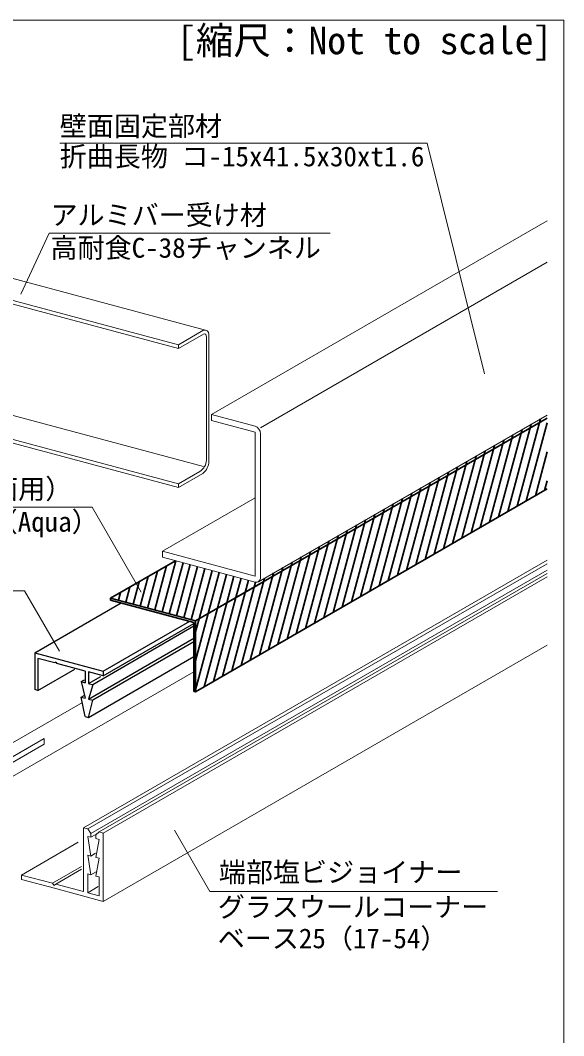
# Model space of a CAD drawing. Units: millimetres on the paper, with parts at other scales. Extents: x -195 to 195, y -135 to 132.
# Drawn here: x -123.3 to -87.2, y -96.9 to -29.2 of the extents above; entities that cross this region are included whole.
import ezdxf
from ezdxf.enums import TextEntityAlignment as Align

# ---------------------------------------------------------------- set-up
doc = ezdxf.new("R2010")
doc.units = ezdxf.units.MM
for name, color, linetype, lineweight in [('A-2_野縁受け', 3, 'Continuous', 18), ('A-3_野縁', 2, 'Continuous', 25), ('A-6_文字', 7, 'Continuous', 18), ('A-7_-', 6, 'Continuous', 35), ('A-B_補強金具・金具・その他', 3, 'Continuous', 18), ('A-D_パネル', 4, 'Continuous', 9), ('F-3_野縁', 3, 'Continuous', 18)]:
    doc.layers.add(name, color=color, linetype=linetype, lineweight=lineweight)
doc.layers.add('F-6_文字', color=7, linetype='Continuous')
doc.styles.add('ＭＳ ゴシック', font='')
doc.styles.get('ＭＳ ゴシック').set_extended_font_data('MS Gothic')

msp = doc.modelspace()

# ---------------------------------------------------------------- linework, layer by layer
at = {"layer": 'A-2_野縁受け'}
for p, q in [((-152.301, -38.818), (-111.027, -49.877)), ((-154.052, -39.803), (-112.821, -50.85)), ((-154.305, -39.985), (-112.821, -51.1)), ((-111.157, -58.955), (-154.393, -47.369)), ((-112.821, -60.1), (-154.393, -48.961)), ((-112.821, -60.35), (-154.393, -49.211)), ((-112.821, -50.85), (-111.189, -49.909)), ((-112.821, -51.1), (-111.161, -50.142)), ((-110.963, -58.529), (-110.963, -50.312)), ((-110.794, -50.248), (-110.794, -58.601)), ((-112.821, -50.85), (-112.821, -51.1)), ((-111.396, -59.278), (-112.821, -60.1)), ((-112.821, -60.35), (-111.199, -59.414)), ((-112.821, -60.35), (-111.199, -59.414)), ((-112.821, -60.35), (-112.821, -60.1)), ((-119.133, -83.017), (-88.275, -65.201)), ((-118.861, -83.09), (-88.275, -65.431)), ((-118.644, -83.398), (-88.275, -65.864)), ((-118.101, -83.294), (-88.275, -66.074)), ((-117.829, -83.366), (-88.275, -66.303)), ((-117.829, -87.916), (-88.275, -70.853)), ((-119.133, -87.267), (-119.133, -83.017)), ((-119.133, -83.017), (-118.861, -83.09)), ((-118.644, -83.398), (-118.861, -83.09)), ((-118.861, -83.59), (-118.644, -83.648)), ((-118.644, -84.898), (-118.861, -83.59)), ((-118.644, -83.398), (-118.644, -83.648)), ((-118.644, -83.648), (-118.313, -83.457)), ((-118.318, -83.485), (-118.101, -83.294)), ((-118.101, -83.794), (-118.318, -84.985)), ((-118.101, -83.294), (-117.829, -83.366)), ((-117.829, -83.366), (-117.829, -87.916)), ((-123.262, -86.161), (-119.491, -83.983)), ((-118.861, -84.84), (-118.644, -84.898)), ((-118.861, -84.84), (-118.644, -86.148)), ((-118.644, -84.898), (-118.33, -84.717)), ((-118.318, -84.985), (-118.101, -85.044)), ((-118.318, -86.235), (-118.101, -85.044)), ((-121.198, -86.714), (-119.268, -85.6)), ((-120.98, -86.772), (-119.268, -85.783)), ((-123.262, -86.461), (-121.079, -87.046)), ((-118.861, -86.09), (-118.644, -86.148)), ((-118.861, -86.09), (-118.861, -87.34)), ((-118.644, -86.148), (-118.305, -85.952)), ((-121.198, -86.714), (-121.089, -86.868)), ((-121.089, -86.868), (-120.98, -86.772)), ((-121.079, -87.046), (-117.829, -87.916)), ((-120.98, -86.772), (-119.133, -87.267)), ((-118.861, -87.34), (-118.157, -86.933)), ((-118.861, -87.34), (-118.101, -87.544))]:
    msp.add_line(p, q, dxfattribs=at)
for points in [[(-118.318, -83.485), (-118.318, -83.735), (-118.101, -83.794)], [(-123.262, -86.461), (-123.262, -86.161), (-121.198, -86.714)], [(-118.318, -86.235), (-118.101, -86.294), (-118.101, -87.544)]]:
    msp.add_lwpolyline(points, dxfattribs=at)
for centre, radius, start, end in [((-111.064, -50.138), 0.261, 54.64716, 118.72145), ((-111.018, -50.103), 0.207, 17.65674, 59.41235), ((-111.098, -50.256), 0.131, 54.64716, 118.7214), ((-111.075, -50.239), 0.104, 17.65674, 59.41235), ((-111.438, -50.32), 0.475, 0.97937, 13.64981), ((-111.744, -50.264), 0.95, 0.97937, 13.64981), ((-111.828, -58.529), 0.865, 300, 360), ((-111.833, -58.591), 1.039, 307.58517, 359.42202)]:
    msp.add_arc(centre, radius, start, end, dxfattribs=at)
at = {"layer": 'A-3_野縁'}
for p, q in [((-122.386, -71.355), (-116.637, -68.036)), ((-111.787, -69.597), (-118.529, -73.489)), ((-117.829, -72.901), (-111.787, -69.413)), ((-117.822, -72.578), (-112.073, -69.259)), ((-118.8, -74.441), (-111.787, -70.392)), ((-111.787, -70.622), (-118.529, -74.514)), ((-122.386, -71.355), (-117.829, -72.576)), ((-122.386, -71.355), (-122.386, -73.805)), ((-118.8, -75.666), (-111.787, -71.617)), ((-121.039, -72.041), (-122.169, -71.738)), ((-122.169, -71.738), (-122.169, -73.863)), ((-120.974, -71.984), (-121.039, -72.041)), ((-120.974, -71.984), (-120.909, -72.076)), ((-119.018, -72.583), (-120.909, -72.076)), ((-122.169, -73.863), (-119.71, -72.444)), ((-119.018, -72.583), (-119.018, -73.358)), ((-117.829, -72.901), (-118.8, -72.641)), ((-118.8, -72.641), (-118.8, -73.416)), ((-118.8, -73.416), (-117.995, -72.951)), ((-117.829, -72.576), (-117.829, -72.901)), ((-117.829, -72.576), (-117.822, -72.578)), ((-119.289, -73.285), (-119.079, -73.164)), ((-119.289, -73.285), (-119.018, -73.358)), ((-119.289, -73.285), (-119.018, -74.383)), ((-118.8, -73.416), (-118.529, -73.489)), ((-118.529, -73.489), (-118.8, -74.441)), ((-122.169, -73.863), (-122.386, -73.805)), ((-119.289, -74.31), (-119.104, -74.203)), ((-119.289, -74.31), (-119.018, -74.383)), ((-119.018, -75.608), (-119.289, -74.31)), ((-118.8, -74.441), (-118.529, -74.514)), ((-118.8, -75.666), (-118.529, -74.514)), ((-119.018, -75.608), (-118.8, -75.666))]:
    msp.add_line(p, q, dxfattribs=at)
at = {"layer": 'A-6_文字'}
for p, q in [((-96.259, -37.434), (-120.72, -37.434)), ((-96.259, -37.434), (-92.443, -52.781)), ((-123.314, -47.49), (-121.435, -43.417)), ((-121.435, -43.417), (-118.591, -43.417)), ((-102.728, -43.417), (-121.435, -43.417)), ((-118.564, -61.66), (-137.871, -61.66)), ((-118.564, -61.66), (-121.408, -61.66)), ((-118.564, -61.66), (-121.408, -61.66)), ((-118.564, -61.66), (-115.296, -67.321)), ((-123.064, -67.239), (-137.853, -67.239)), ((-123.064, -67.239), (-125.908, -67.239)), ((-123.064, -67.239), (-120.745, -71.255)), ((-110.721, -87.27), (-113.088, -83.17)), ((-110.721, -87.27), (-91.581, -87.27))]:
    msp.add_line(p, q, dxfattribs=at)
at = {"layer": 'A-7_-'}
for p, q in [((-88.275, -55.727), (-111.679, -69.239)), ((-90.284, -61.606), (-88.725, -55.79)), ((-89.671, -61.253), (-88.275, -56.04)), ((-91.509, -62.313), (-89.95, -56.497)), ((-90.896, -61.96), (-89.338, -56.143)), ((-92.733, -63.021), (-91.175, -57.204)), ((-92.121, -62.667), (-90.562, -56.85)), ((-93.958, -63.728), (-92.399, -57.911)), ((-93.346, -63.374), (-91.787, -57.557)), ((-89.059, -60.899), (-88.275, -57.971)), ((-95.183, -64.435), (-93.624, -58.618)), ((-94.57, -64.081), (-93.012, -58.264)), ((-96.408, -65.142), (-94.849, -59.325)), ((-95.795, -64.788), (-94.237, -58.972)), ((-97.632, -65.849), (-96.074, -60.032)), ((-97.02, -65.495), (-95.461, -59.679)), ((-88.447, -60.546), (-88.275, -59.903)), ((-88.275, -60.446), (-111.679, -73.959)), ((-98.857, -66.556), (-97.298, -60.739)), ((-98.245, -66.203), (-96.686, -60.386)), ((-100.082, -67.263), (-98.523, -61.446)), ((-99.469, -66.91), (-97.911, -61.093)), ((-101.307, -67.97), (-99.748, -62.154)), ((-100.694, -67.617), (-99.136, -61.8)), ((-102.531, -68.677), (-100.973, -62.861)), ((-101.919, -68.324), (-100.36, -62.507)), ((-103.144, -69.031), (-101.585, -63.214)), ((-104.368, -69.738), (-102.81, -63.921)), ((-103.756, -69.385), (-102.197, -63.568)), ((-105.593, -70.445), (-104.035, -64.628)), ((-104.981, -70.092), (-103.422, -64.275)), ((-114.393, -68.512), (-113.605, -65.572)), ((-113.91, -68.641), (-112.997, -65.234)), ((-113.427, -68.771), (-112.514, -65.363)), ((-113.427, -68.771), (-112.514, -65.363)), ((-112.944, -68.9), (-112.031, -65.492)), ((-106.818, -71.152), (-105.259, -65.336)), ((-106.206, -70.799), (-104.647, -64.982)), ((-114.876, -68.383), (-114.217, -65.925)), ((-112.461, -69.03), (-111.548, -65.622)), ((-111.978, -69.159), (-111.065, -65.751)), ((-111.446, -69.104), (-110.582, -65.881)), ((-110.833, -68.751), (-110.099, -66.01)), ((-110.221, -68.397), (-109.616, -66.139)), ((-109.608, -68.044), (-109.133, -66.269)), ((-108.043, -71.859), (-106.484, -66.043)), ((-107.43, -71.506), (-105.872, -65.689)), ((-115.841, -68.124), (-115.442, -66.632)), ((-115.359, -68.253), (-114.83, -66.279)), ((-111.679, -69.239), (-107.358, -66.744)), ((-108.996, -67.69), (-108.65, -66.398)), ((-108.655, -72.213), (-107.096, -66.396)), ((-108.384, -67.337), (-108.167, -66.528)), ((-107.771, -66.983), (-107.684, -66.657)), ((-107.771, -66.983), (-107.684, -66.657)), ((-116.807, -67.865), (-116.667, -67.34)), ((-116.324, -67.994), (-116.054, -66.986)), ((-109.88, -72.92), (-108.384, -67.337)), ((-109.267, -72.567), (-107.771, -66.983)), ((-117.333, -67.724), (-111.685, -69.237)), ((-117.333, -67.849), (-111.787, -69.335)), ((-117.29, -67.735), (-117.279, -67.693)), ((-111.104, -73.627), (-109.608, -68.044)), ((-110.492, -73.274), (-108.996, -67.69)), ((-111.679, -73.839), (-110.221, -68.397)), ((-111.679, -71.907), (-110.833, -68.751)), ((-111.787, -73.93), (-111.787, -69.335)), ((-111.685, -69.237), (-111.679, -69.239)), ((-111.679, -69.975), (-111.446, -69.104)), ((-111.679, -73.959), (-111.679, -69.239)), ((-111.787, -73.93), (-111.679, -73.959))]:
    msp.add_line(p, q, dxfattribs=at)
msp.add_lwpolyline([(-113.012, -65.229), (-117.333, -67.724), (-117.333, -67.849)], dxfattribs=at)
at = {"layer": 'A-B_補強金具・金具・その他'}
for p, q in [((-110.618, -55.497), (-88.275, -42.597)), ((-107.358, -56.371), (-88.275, -45.353)), ((-110.618, -55.497), (-110.618, -55.897)), ((-107.706, -56.277), (-110.618, -55.497)), ((-107.499, -66.629), (-88.275, -55.529)), ((-107.358, -66.346), (-107.358, -56.771)), ((-113.878, -64.599), (-107.706, -61.035)), ((-113.878, -64.999), (-113.878, -64.599)), ((-113.878, -64.599), (-107.706, -66.253)), ((-113.878, -64.998), (-107.706, -66.651)), ((-121.751, -77.067), (-125.973, -79.505)), ((-121.751, -77.067), (-121.751, -77.442)), ((-125.973, -79.88), (-121.751, -77.442))]:
    msp.add_line(p, q, dxfattribs=at)
msp.add_lwpolyline([(-107.706, -66.253), (-107.706, -56.677), (-110.618, -55.897)], dxfattribs=at)
msp.add_arc((-107.942, -66.297), 0.584, 357.84294, 359.99464, dxfattribs=at)
for centre, major_axis, ratio, start_param, end_param in [((-107.706, -56.678), (-0.193, 0.385), 0.75127, 4.122834, 5.69363), ((-107.706, -66.253), (-0.196, 0.382), 0.752748, 2.543249, 4.114046)]:
    msp.add_ellipse(centre, major_axis=major_axis, ratio=ratio, start_param=start_param, end_param=end_param, dxfattribs=at)
at = {"layer": 'A-D_パネル'}
for p, q in [((-123.862, -79.599), (-111.787, -72.628)), ((-123.862, -77.349), (-119.215, -74.666)), ((-123.862, -78.661), (-121.751, -77.442))]:
    msp.add_line(p, q, dxfattribs=at)
msp.add_lwpolyline([(-123.862, -77.349), (-123.862, -78.286), (-121.751, -77.067), (-121.751, -77.442)], dxfattribs=at)
at = {"layer": 'F-3_野縁'}
for p, q in [((-191, -29.241), (-87.181, -29.241)), ((-87.181, -29.241), (-87.181, -100.291))]:
    msp.add_line(p, q, dxfattribs=at)

# ---------------------------------------------------------------- texts
at = {"layer": 'A-6_文字', "style": 'ＭＳ ゴシック'}
for s, p in [('壁面固定部材', (-120.72, -37.34)), ('折曲長物 コ-15x41.5x30xt1.6', (-120.72, -39.364)), ('アルミバー受け材', (-121.335, -43.261)), ('高耐食C-38チャンネル', (-121.335, -45.448)), ('防湿テープ（壁面用）', (-137.888, -61.504)), ('カットクロスHB（Aqua）', (-137.914, -63.692)), ('端部塩ビジョイナー', (-110.132, -87.028)), ('グラスウールコーナー', (-110.206, -89.342)), ('ベース25（17-54）', (-110.206, -91.436))]:
    msp.add_text(s, height=1.32, dxfattribs=at).set_placement(p, align=Align.BOTTOM_LEFT)
at = {"layer": 'F-6_文字', "style": 'ＭＳ ゴシック'}
msp.add_text('[縮尺：Not to scale]', height=1.833, dxfattribs=at).set_placement((-112.909, -32.049), align=Align.BOTTOM_LEFT)

doc.saveas('drawing.dxf')
